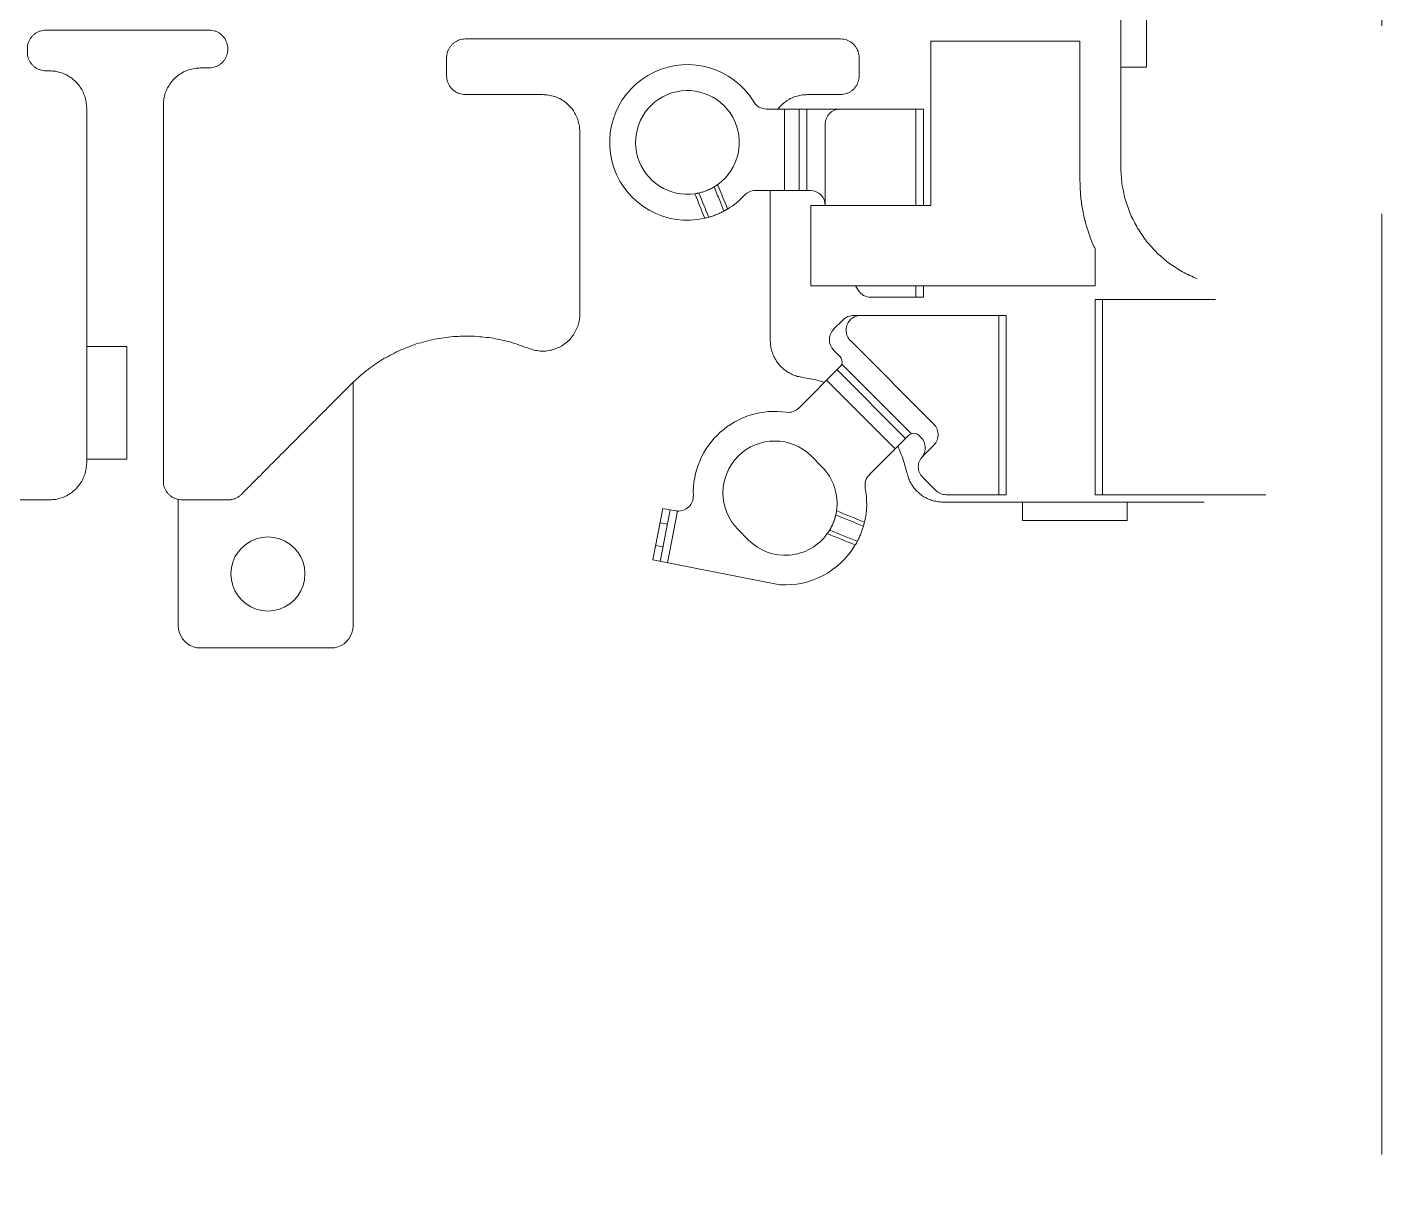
# Model space of a CAD drawing. Header units: millimetres. Extents: x 1863 to 2194, y 977 to 1295.
# Drawn here: x 2025.68 to 2043.97, y 1162.76 to 1178.62 of the extents above; entities that cross this region are included whole.
import ezdxf

# ---------------------------------------------------------------- set-up
doc = ezdxf.new("R2010")
doc.units = ezdxf.units.MM
doc.linetypes.add('CENTERX2', pattern=[101.6, 63.5, -12.7, 12.7, -12.7])
doc.layers.add('05 Tray 實際版框', color=220, linetype='Continuous', lineweight=25)
doc.layers.add('2', color=7, linetype='Continuous', true_color=0xffffff)

msp = doc.modelspace()

# ---------------------------------------------------------------- linework, layer by layer
at = {"layer": '05 Tray 實際版框', "linetype": 'CENTERX2', "lineweight": 0, "ltscale": 0.2}
msp.add_line((2043.966, 1257.38), (2043.966, 977.019), dxfattribs=at)
at = {"layer": '2', "color": 35, "linetype": 'Continuous', "lineweight": 18}
for p, q in [((2040.79, 1180.081), (2040.79, 1178.081)), ((2037.876, 1178.43), (2037.876, 1176.214)), ((2040.79, 1178.081), (2040.44, 1178.081)), ((2035.487, 1177.61), (2035.487, 1177.61)), ((2035.658, 1177.514), (2037.776, 1177.514)), ((2035.901, 1176.414), (2035.901, 1177.514)), ((2036.101, 1177.514), (2036.101, 1176.414)), ((2036.201, 1177.514), (2036.201, 1176.414)), ((2037.676, 1176.214), (2037.676, 1177.514)), ((2037.776, 1177.514), (2037.776, 1176.214)), ((2036.451, 1176.214), (2036.451, 1177.314)), ((2036.251, 1176.414), (2035.507, 1176.414)), ((2037.876, 1176.214), (2036.259, 1176.214)), ((2036.859, 1175.129), (2036.897, 1175.068)), ((2037.676, 1174.974), (2037.676, 1175.129)), ((2037.776, 1175.129), (2037.776, 1174.974)), ((2037.776, 1174.974), (2037.067, 1174.974)), ((2040.094, 1172.308), (2040.094, 1174.943)), ((2040.094, 1174.943), (2041.719, 1174.943)), ((2040.194, 1174.943), (2040.194, 1172.308)), ((2036.835, 1174.729), (2038.893, 1174.729)), ((2038.793, 1172.308), (2038.793, 1174.729)), ((2038.893, 1174.729), (2038.893, 1172.308)), ((2036.693, 1174.67), (2036.565, 1174.543)), ((2036.507, 1174.401), (2036.507, 1174.401)), ((2037.919, 1173.26), (2036.791, 1174.388)), ((2026.481, 1174.311), (2027.021, 1174.311)), ((2027.021, 1174.311), (2027.021, 1172.789)), ((2036.565, 1174.26), (2036.65, 1174.175)), ((2036.095, 1173.478), (2036.65, 1174.034)), ((2036.611, 1173.994), (2037.537, 1173.068)), ((2036.674, 1174.072), (2037.616, 1173.131)), ((2030.078, 1173.825), (2030.078, 1170.539)), ((2037.396, 1172.927), (2036.47, 1173.853)), ((2037.577, 1173.107), (2037.046, 1172.577)), ((2037.718, 1173.107), (2037.743, 1173.082)), ((2037.919, 1172.978), (2037.766, 1172.825)), ((2027.021, 1172.789), (2026.481, 1172.789)), ((2036.265, 1172.828), (2036.406, 1172.686)), ((2037.943, 1172.366), (2037.766, 1172.543)), ((2027.718, 1170.539), (2027.718, 1172.244)), ((2038.893, 1172.308), (2038.084, 1172.308)), ((2039.114, 1171.958), (2039.114, 1172.207)), ((2042.399, 1172.308), (2040.094, 1172.308)), ((2040.528, 1172.207), (2040.528, 1171.958)), ((2034.124, 1171.427), (2034.259, 1172.124)), ((2034.357, 1172.105), (2034.222, 1171.408)), ((2034.432, 1172.09), (2034.259, 1172.124)), ((2034.456, 1172.087), (2034.32, 1171.389)), ((2034.319, 1171.909), (2034.221, 1171.928)), ((2035.416, 1171.696), (2035.275, 1171.838)), ((2040.528, 1171.958), (2039.114, 1171.958)), ((2028.632, 1171.642), (2028.574, 1171.592)), ((2028.698, 1171.682), (2028.632, 1171.642)), ((2028.77, 1171.712), (2028.698, 1171.682)), ((2028.847, 1171.731), (2028.77, 1171.712)), ((2028.928, 1171.738), (2028.847, 1171.731)), ((2029.009, 1171.731), (2028.928, 1171.738)), ((2029.086, 1171.712), (2029.009, 1171.731)), ((2029.158, 1171.682), (2029.086, 1171.712)), ((2029.223, 1171.642), (2029.158, 1171.682)), ((2029.281, 1171.592), (2029.223, 1171.642)), ((2034.162, 1171.623), (2034.26, 1171.604)), ((2028.483, 1171.468), (2028.453, 1171.397)), ((2028.524, 1171.533), (2028.483, 1171.468)), ((2028.574, 1171.592), (2028.524, 1171.533)), ((2029.331, 1171.533), (2029.281, 1171.592)), ((2029.372, 1171.468), (2029.331, 1171.533)), ((2029.402, 1171.397), (2029.372, 1171.468)), ((2035.84, 1171.093), (2034.124, 1171.427)), ((2028.434, 1171.32), (2028.427, 1171.239)), ((2028.453, 1171.397), (2028.434, 1171.32)), ((2029.421, 1171.32), (2029.402, 1171.397)), ((2029.428, 1171.239), (2029.421, 1171.32)), ((2028.427, 1171.239), (2028.434, 1171.158)), ((2028.434, 1171.158), (2028.453, 1171.081)), ((2028.453, 1171.081), (2028.483, 1171.009)), ((2029.372, 1171.009), (2029.402, 1171.081)), ((2029.402, 1171.081), (2029.421, 1171.158)), ((2029.421, 1171.158), (2029.428, 1171.239)), ((2028.483, 1171.009), (2028.524, 1170.943)), ((2028.524, 1170.943), (2028.574, 1170.885)), ((2028.574, 1170.885), (2028.632, 1170.835)), ((2029.223, 1170.835), (2029.281, 1170.885)), ((2029.281, 1170.885), (2029.331, 1170.943)), ((2029.331, 1170.943), (2029.372, 1171.009)), ((2028.632, 1170.835), (2028.698, 1170.794)), ((2028.698, 1170.794), (2028.77, 1170.764)), ((2028.77, 1170.764), (2028.847, 1170.745)), ((2028.847, 1170.745), (2028.928, 1170.738)), ((2028.928, 1170.738), (2029.009, 1170.745)), ((2029.009, 1170.745), (2029.086, 1170.764)), ((2029.086, 1170.764), (2029.158, 1170.794)), ((2029.158, 1170.794), (2029.223, 1170.835)), ((2027.722, 1170.49), (2027.718, 1170.539)), ((2030.078, 1170.539), (2030.074, 1170.49)), ((2027.733, 1170.444), (2027.722, 1170.49)), ((2027.752, 1170.401), (2027.733, 1170.444)), ((2027.776, 1170.362), (2027.752, 1170.401)), ((2027.806, 1170.327), (2027.776, 1170.362)), ((2030.02, 1170.362), (2029.99, 1170.327)), ((2030.044, 1170.401), (2030.02, 1170.362)), ((2030.062, 1170.444), (2030.044, 1170.401)), ((2030.074, 1170.49), (2030.062, 1170.444)), ((2027.841, 1170.297), (2027.806, 1170.327)), ((2027.88, 1170.272), (2027.841, 1170.297)), ((2027.923, 1170.254), (2027.88, 1170.272)), ((2027.97, 1170.243), (2027.923, 1170.254)), ((2028.018, 1170.239), (2027.97, 1170.243)), ((2029.779, 1170.239), (2028.018, 1170.239)), ((2029.827, 1170.243), (2029.779, 1170.239)), ((2029.873, 1170.254), (2029.827, 1170.243)), ((2029.915, 1170.272), (2029.873, 1170.254)), ((2029.955, 1170.297), (2029.915, 1170.272)), ((2029.99, 1170.327), (2029.955, 1170.297))]:
    msp.add_line(p, q, dxfattribs=at)
for centre, radius, start, end in [((2034.591, 1177.064), 1.05, 31.3323, 282.913), ((2034.591, 1177.064), 0.7, 305.7037, 196.2957), ((2035.658, 1177.714), 0.2, 211.3323, 270), ((2036.651, 1177.314), 0.2, 90, 180), ((2034.591, 1177.064), 0.7, 196.2957, 278.2962), ((2035.507, 1176.214), 0.2, 89.9987, 137.1564), ((2036.251, 1176.214), 0.2, 0, 90), ((2034.591, 1177.064), 1.05, 301.087, 317.1564), ((2037.067, 1175.174), 0.2, 211.9264, 270), ((2036.835, 1174.529), 0.2, 90, 135), ((2036.933, 1174.529), 0.2, 90, 225), ((2036.707, 1174.401), 0.2, 135, 225), ((2036.58, 1174.104), 0.1, 341.4208, 45), ((2035.953, 1173.62), 0.2, 261.869, 315), ((2035.77, 1172.333), 1.1, 81.8701, 182.0234), ((2037.777, 1173.119), 0.2, 315, 45), ((2037.647, 1173.037), 0.1, 45, 108.5792), ((2037.601, 1172.941), 0.2, 320.0198, 45), ((2035.77, 1172.333), 0.7, 45, 225), ((2037.908, 1172.684), 0.2, 134.9992, 225), ((2035.911, 1172.191), 0.7, 351.7038, 45), ((2037.188, 1172.436), 0.2, 135, 190.8385), ((2035.911, 1172.191), 1.1, 346.6707, 10.8376), ((2038.084, 1172.508), 0.2, 225, 270), ((2034.47, 1172.287), 0.2, 265.7936, 2.022), ((2035.911, 1172.191), 0.7, 225, 324.2962), ((2035.911, 1172.191), 1.1, 266.2892, 329.3293)]:
    msp.add_arc(centre, radius, start, end, dxfattribs=at)
for points, degree in [([(2040.44, 1176.732), (2040.44, 1180.33)], 1), ([(2025.816, 1178.553), (2025.828, 1178.558), (2025.84, 1178.563), (2025.852, 1178.568)], 3), ([(2025.852, 1178.568), (2025.864, 1178.571), (2025.877, 1178.574), (2025.89, 1178.577)], 3), ([(2025.89, 1178.577), (2025.903, 1178.578), (2025.917, 1178.579), (2025.93, 1178.58)], 3), ([(2025.93, 1178.58), (2028.137, 1178.58)], 1), ([(2028.137, 1178.58), (2028.15, 1178.579), (2028.163, 1178.578), (2028.177, 1178.577)], 3), ([(2028.177, 1178.577), (2028.19, 1178.574), (2028.203, 1178.571), (2028.215, 1178.568)], 3), ([(2028.215, 1178.568), (2028.227, 1178.563), (2028.239, 1178.558), (2028.251, 1178.553)], 3), ([(2025.684, 1178.371), (2025.687, 1178.384), (2025.69, 1178.397), (2025.693, 1178.409)], 3), ([(2025.693, 1178.409), (2025.698, 1178.421), (2025.703, 1178.433), (2025.708, 1178.445)], 3), ([(2025.708, 1178.445), (2025.715, 1178.456), (2025.722, 1178.467), (2025.729, 1178.478)], 3), ([(2025.729, 1178.478), (2025.737, 1178.488), (2025.746, 1178.498), (2025.754, 1178.507)], 3), ([(2025.754, 1178.507), (2025.764, 1178.516), (2025.773, 1178.524), (2025.783, 1178.532)], 3), ([(2025.783, 1178.532), (2025.794, 1178.539), (2025.805, 1178.546), (2025.816, 1178.553)], 3), ([(2028.251, 1178.553), (2028.262, 1178.546), (2028.273, 1178.539), (2028.284, 1178.532)], 3), ([(2028.284, 1178.532), (2028.294, 1178.524), (2028.303, 1178.516), (2028.313, 1178.507)], 3), ([(2028.313, 1178.507), (2028.321, 1178.498), (2028.33, 1178.488), (2028.338, 1178.478)], 3), ([(2028.338, 1178.478), (2028.345, 1178.467), (2028.352, 1178.456), (2028.358, 1178.445)], 3), ([(2028.358, 1178.445), (2028.363, 1178.433), (2028.368, 1178.421), (2028.374, 1178.409)], 3), ([(2028.374, 1178.409), (2028.377, 1178.397), (2028.38, 1178.384), (2028.383, 1178.371)], 3), ([(2031.389, 1178.358), (2031.397, 1178.368), (2031.405, 1178.378), (2031.414, 1178.387)], 3), ([(2031.414, 1178.387), (2031.423, 1178.396), (2031.433, 1178.404), (2031.443, 1178.412)], 3), ([(2031.443, 1178.412), (2031.454, 1178.419), (2031.465, 1178.426), (2031.476, 1178.433)], 3), ([(2031.476, 1178.433), (2031.488, 1178.438), (2031.499, 1178.443), (2031.511, 1178.448)], 3), ([(2031.511, 1178.448), (2031.524, 1178.451), (2031.537, 1178.454), (2031.55, 1178.457)], 3), ([(2031.55, 1178.457), (2031.563, 1178.458), (2031.577, 1178.459), (2031.59, 1178.461)], 3), ([(2031.59, 1178.461), (2036.659, 1178.461)], 1), ([(2036.659, 1178.461), (2036.673, 1178.459), (2036.686, 1178.458), (2036.7, 1178.457)], 3), ([(2036.7, 1178.457), (2036.712, 1178.454), (2036.725, 1178.451), (2036.738, 1178.448)], 3), ([(2036.738, 1178.448), (2036.75, 1178.443), (2036.762, 1178.438), (2036.774, 1178.433)], 3), ([(2036.774, 1178.433), (2036.785, 1178.426), (2036.796, 1178.419), (2036.807, 1178.412)], 3), ([(2036.807, 1178.412), (2036.816, 1178.404), (2036.826, 1178.396), (2036.836, 1178.387)], 3), ([(2036.836, 1178.387), (2036.844, 1178.378), (2036.852, 1178.368), (2036.861, 1178.358)], 3), ([(2039.89, 1178.43), (2037.876, 1178.43)], 1), ([(2039.89, 1176.544), (2039.89, 1178.43)], 1), ([(2025.681, 1178.33), (2025.682, 1178.344), (2025.683, 1178.357), (2025.684, 1178.371)], 3), ([(2025.681, 1178.28), (2025.681, 1178.33)], 1), ([(2025.684, 1178.24), (2025.683, 1178.253), (2025.682, 1178.267), (2025.681, 1178.28)], 3), ([(2025.693, 1178.201), (2025.69, 1178.214), (2025.687, 1178.227), (2025.684, 1178.24)], 3), ([(2025.708, 1178.166), (2025.703, 1178.177), (2025.698, 1178.189), (2025.693, 1178.201)], 3), ([(2028.358, 1178.206), (2028.352, 1178.195), (2028.345, 1178.184), (2028.338, 1178.173)], 3), ([(2028.374, 1178.241), (2028.368, 1178.229), (2028.363, 1178.218), (2028.358, 1178.206)], 3), ([(2028.383, 1178.28), (2028.38, 1178.267), (2028.377, 1178.254), (2028.374, 1178.241)], 3), ([(2028.383, 1178.371), (2028.384, 1178.357), (2028.385, 1178.344), (2028.386, 1178.33)], 3), ([(2028.386, 1178.321), (2028.385, 1178.307), (2028.384, 1178.293), (2028.383, 1178.28)], 3), ([(2028.386, 1178.33), (2028.386, 1178.321)], 1), ([(2031.34, 1178.211), (2031.342, 1178.224), (2031.343, 1178.238), (2031.344, 1178.251)], 3), ([(2031.34, 1178.21), (2031.34, 1178.21), (2031.34, 1178.21), (2031.34, 1178.211)], 3), ([(2031.34, 1177.961), (2031.34, 1178.21)], 1), ([(2031.344, 1178.251), (2031.347, 1178.264), (2031.35, 1178.277), (2031.353, 1178.29)], 3), ([(2031.353, 1178.29), (2031.358, 1178.301), (2031.363, 1178.313), (2031.368, 1178.325)], 3), ([(2031.368, 1178.325), (2031.375, 1178.336), (2031.382, 1178.347), (2031.389, 1178.358)], 3), ([(2036.861, 1178.358), (2036.868, 1178.347), (2036.874, 1178.336), (2036.881, 1178.325)], 3), ([(2036.881, 1178.325), (2036.886, 1178.313), (2036.891, 1178.301), (2036.896, 1178.29)], 3), ([(2036.896, 1178.29), (2036.899, 1178.277), (2036.903, 1178.264), (2036.906, 1178.251)], 3), ([(2036.906, 1178.251), (2036.907, 1178.238), (2036.908, 1178.224), (2036.909, 1178.211)], 3), ([(2036.909, 1178.211), (2036.909, 1177.961)], 1), ([(2025.729, 1178.133), (2025.722, 1178.144), (2025.715, 1178.155), (2025.708, 1178.166)], 3), ([(2025.754, 1178.104), (2025.746, 1178.113), (2025.737, 1178.123), (2025.729, 1178.133)], 3), ([(2025.783, 1178.079), (2025.773, 1178.087), (2025.764, 1178.095), (2025.754, 1178.104)], 3), ([(2025.816, 1178.058), (2025.805, 1178.065), (2025.794, 1178.072), (2025.783, 1178.079)], 3), ([(2025.852, 1178.043), (2025.84, 1178.048), (2025.828, 1178.053), (2025.816, 1178.058)], 3), ([(2025.89, 1178.034), (2025.877, 1178.037), (2025.864, 1178.04), (2025.852, 1178.043)], 3), ([(2025.93, 1178.03), (2025.917, 1178.031), (2025.903, 1178.033), (2025.89, 1178.034)], 3), ([(2025.98, 1178.03), (2025.93, 1178.03)], 1), ([(2026.062, 1178.024), (2026.035, 1178.026), (2026.007, 1178.028), (2025.98, 1178.03)], 3), ([(2026.139, 1178.005), (2026.113, 1178.011), (2026.087, 1178.018), (2026.062, 1178.024)], 3), ([(2027.787, 1178.015), (2027.765, 1178.001), (2027.744, 1177.988), (2027.722, 1177.974)], 3), ([(2027.859, 1178.045), (2027.835, 1178.035), (2027.811, 1178.025), (2027.787, 1178.015)], 3), ([(2027.936, 1178.064), (2027.91, 1178.058), (2027.885, 1178.051), (2027.859, 1178.045)], 3), ([(2028.017, 1178.07), (2027.99, 1178.068), (2027.963, 1178.066), (2027.936, 1178.064)], 3), ([(2028.137, 1178.07), (2028.017, 1178.07)], 1), ([(2028.177, 1178.074), (2028.163, 1178.073), (2028.15, 1178.072), (2028.137, 1178.07)], 3), ([(2028.215, 1178.083), (2028.203, 1178.08), (2028.19, 1178.077), (2028.177, 1178.074)], 3), ([(2028.251, 1178.098), (2028.239, 1178.093), (2028.227, 1178.088), (2028.215, 1178.083)], 3), ([(2028.284, 1178.119), (2028.273, 1178.112), (2028.262, 1178.105), (2028.251, 1178.098)], 3), ([(2028.313, 1178.144), (2028.303, 1178.135), (2028.294, 1178.127), (2028.284, 1178.119)], 3), ([(2028.338, 1178.173), (2028.33, 1178.163), (2028.321, 1178.153), (2028.313, 1178.144)], 3), ([(2026.211, 1177.975), (2026.187, 1177.985), (2026.163, 1177.995), (2026.139, 1178.005)], 3), ([(2026.276, 1177.934), (2026.254, 1177.947), (2026.232, 1177.961), (2026.211, 1177.975)], 3), ([(2026.334, 1177.884), (2026.315, 1177.901), (2026.296, 1177.917), (2026.276, 1177.934)], 3), ([(2026.384, 1177.826), (2026.368, 1177.845), (2026.351, 1177.865), (2026.334, 1177.884)], 3), ([(2027.613, 1177.866), (2027.6, 1177.844), (2027.586, 1177.822), (2027.573, 1177.8)], 3), ([(2027.663, 1177.924), (2027.647, 1177.905), (2027.63, 1177.885), (2027.613, 1177.866)], 3), ([(2027.722, 1177.974), (2027.702, 1177.957), (2027.683, 1177.941), (2027.663, 1177.924)], 3), ([(2031.344, 1177.92), (2031.343, 1177.933), (2031.342, 1177.947), (2031.34, 1177.961)], 3), ([(2031.353, 1177.881), (2031.35, 1177.894), (2031.347, 1177.907), (2031.344, 1177.92)], 3), ([(2031.368, 1177.846), (2031.363, 1177.857), (2031.358, 1177.869), (2031.353, 1177.881)], 3), ([(2031.389, 1177.813), (2031.382, 1177.824), (2031.375, 1177.835), (2031.368, 1177.846)], 3), ([(2036.881, 1177.846), (2036.874, 1177.835), (2036.868, 1177.824), (2036.861, 1177.813)], 3), ([(2036.896, 1177.881), (2036.891, 1177.869), (2036.886, 1177.857), (2036.881, 1177.846)], 3), ([(2036.906, 1177.92), (2036.903, 1177.907), (2036.899, 1177.894), (2036.896, 1177.881)], 3), ([(2036.909, 1177.961), (2036.908, 1177.947), (2036.907, 1177.933), (2036.906, 1177.92)], 3), ([(2026.425, 1177.76), (2026.411, 1177.782), (2026.398, 1177.804), (2026.384, 1177.826)], 3), ([(2026.455, 1177.688), (2026.445, 1177.712), (2026.435, 1177.736), (2026.425, 1177.76)], 3), ([(2026.474, 1177.611), (2026.468, 1177.637), (2026.461, 1177.663), (2026.455, 1177.688)], 3), ([(2027.523, 1177.652), (2027.521, 1177.625), (2027.519, 1177.597), (2027.517, 1177.57)], 3), ([(2027.542, 1177.728), (2027.536, 1177.703), (2027.53, 1177.677), (2027.523, 1177.652)], 3), ([(2027.573, 1177.8), (2027.563, 1177.776), (2027.552, 1177.752), (2027.542, 1177.728)], 3), ([(2031.414, 1177.784), (2031.405, 1177.793), (2031.397, 1177.803), (2031.389, 1177.813)], 3), ([(2031.443, 1177.759), (2031.433, 1177.767), (2031.423, 1177.775), (2031.414, 1177.784)], 3), ([(2031.476, 1177.738), (2031.465, 1177.745), (2031.454, 1177.752), (2031.443, 1177.759)], 3), ([(2031.511, 1177.723), (2031.499, 1177.728), (2031.488, 1177.733), (2031.476, 1177.738)], 3), ([(2031.55, 1177.714), (2031.537, 1177.717), (2031.524, 1177.72), (2031.511, 1177.723)], 3), ([(2031.59, 1177.71), (2031.577, 1177.712), (2031.563, 1177.713), (2031.55, 1177.714)], 3), ([(2032.638, 1177.71), (2031.59, 1177.71)], 1), ([(2032.719, 1177.704), (2032.692, 1177.706), (2032.665, 1177.708), (2032.638, 1177.71)], 3), ([(2032.796, 1177.685), (2032.77, 1177.691), (2032.745, 1177.698), (2032.719, 1177.704)], 3), ([(2032.868, 1177.655), (2032.844, 1177.665), (2032.82, 1177.675), (2032.796, 1177.685)], 3), ([(2032.934, 1177.614), (2032.912, 1177.628), (2032.89, 1177.641), (2032.868, 1177.655)], 3), ([(2035.979, 1177.655), (2035.957, 1177.641), (2035.936, 1177.628), (2035.914, 1177.614)], 3), ([(2036.051, 1177.685), (2036.027, 1177.675), (2036.003, 1177.665), (2035.979, 1177.655)], 3), ([(2036.128, 1177.704), (2036.103, 1177.698), (2036.077, 1177.691), (2036.051, 1177.685)], 3), ([(2036.21, 1177.71), (2036.183, 1177.708), (2036.155, 1177.706), (2036.128, 1177.704)], 3), ([(2036.659, 1177.71), (2036.21, 1177.71)], 1), ([(2036.7, 1177.714), (2036.686, 1177.713), (2036.673, 1177.712), (2036.659, 1177.71)], 3), ([(2036.738, 1177.723), (2036.725, 1177.72), (2036.712, 1177.717), (2036.7, 1177.714)], 3), ([(2036.774, 1177.738), (2036.762, 1177.733), (2036.75, 1177.728), (2036.738, 1177.723)], 3), ([(2036.807, 1177.759), (2036.796, 1177.752), (2036.785, 1177.745), (2036.774, 1177.738)], 3), ([(2036.836, 1177.784), (2036.826, 1177.775), (2036.816, 1177.767), (2036.807, 1177.759)], 3), ([(2036.861, 1177.813), (2036.852, 1177.803), (2036.844, 1177.793), (2036.836, 1177.784)], 3), ([(2026.481, 1177.53), (2026.478, 1177.557), (2026.476, 1177.584), (2026.474, 1177.611)], 3), ([(2026.481, 1172.739), (2026.481, 1177.53)], 1), ([(2027.517, 1177.57), (2027.517, 1172.489)], 1), ([(2032.992, 1177.564), (2032.972, 1177.581), (2032.953, 1177.597), (2032.934, 1177.614)], 3), ([(2033.042, 1177.506), (2033.025, 1177.525), (2033.008, 1177.545), (2032.992, 1177.564)], 3), ([(2033.082, 1177.44), (2033.069, 1177.462), (2033.055, 1177.484), (2033.042, 1177.506)], 3), ([(2035.855, 1177.564), (2035.841, 1177.547), (2035.827, 1177.53), (2035.812, 1177.514)], 3), ([(2035.914, 1177.614), (2035.894, 1177.597), (2035.875, 1177.581), (2035.855, 1177.564)], 3), ([(2033.113, 1177.368), (2033.103, 1177.392), (2033.093, 1177.416), (2033.082, 1177.44)], 3), ([(2033.132, 1177.292), (2033.125, 1177.317), (2033.119, 1177.343), (2033.113, 1177.368)], 3), ([(2033.138, 1177.21), (2033.136, 1177.237), (2033.134, 1177.265), (2033.132, 1177.292)], 3), ([(2033.138, 1174.747), (2033.138, 1177.21)], 1), ([(2040.455, 1176.51), (2040.45, 1176.584), (2040.445, 1176.658), (2040.44, 1176.732)], 3), ([(2034.692, 1176.371), (2034.736, 1176.261), (2034.781, 1176.15), (2034.825, 1176.04)], 3), ([(2034.747, 1176.381), (2034.791, 1176.272), (2034.835, 1176.163), (2034.879, 1176.054)], 3), ([(2034.999, 1176.495), (2035.044, 1176.385), (2035.088, 1176.275), (2035.133, 1176.164)], 3), ([(2035.709, 1176.414), (2035.709, 1174.387)], 1), ([(2039.892, 1176.449), (2039.892, 1176.481), (2039.891, 1176.512), (2039.89, 1176.544)], 3), ([(2039.898, 1176.354), (2039.896, 1176.386), (2039.894, 1176.418), (2039.892, 1176.449)], 3), ([(2040.499, 1176.297), (2040.484, 1176.368), (2040.469, 1176.439), (2040.455, 1176.51)], 3), ([(2036.259, 1176.214), (2036.259, 1175.129)], 1), ([(2039.909, 1176.26), (2039.905, 1176.292), (2039.902, 1176.323), (2039.898, 1176.354)], 3), ([(2039.923, 1176.167), (2039.918, 1176.198), (2039.914, 1176.229), (2039.909, 1176.26)], 3), ([(2040.571, 1176.094), (2040.547, 1176.162), (2040.523, 1176.229), (2040.499, 1176.297)], 3), ([(2034.825, 1176.04), (2034.844, 1176.045), (2034.863, 1176.05), (2034.879, 1176.054)], 3), ([(2035.084, 1176.137), (2035.099, 1176.145), (2035.116, 1176.154), (2035.133, 1176.164)], 3), ([(2039.942, 1176.074), (2039.936, 1176.105), (2039.929, 1176.136), (2039.923, 1176.167)], 3), ([(2039.964, 1175.982), (2039.957, 1176.013), (2039.949, 1176.044), (2039.942, 1176.074)], 3), ([(2040.668, 1175.904), (2040.636, 1175.967), (2040.603, 1176.03), (2040.571, 1176.094)], 3), ([(2039.991, 1175.891), (2039.982, 1175.922), (2039.973, 1175.952), (2039.964, 1175.982)], 3), ([(2040.021, 1175.802), (2040.011, 1175.832), (2040.001, 1175.862), (2039.991, 1175.891)], 3), ([(2040.789, 1175.728), (2040.749, 1175.787), (2040.708, 1175.845), (2040.668, 1175.904)], 3), ([(2040.056, 1175.713), (2040.044, 1175.743), (2040.033, 1175.772), (2040.021, 1175.802)], 3), ([(2040.094, 1175.626), (2040.081, 1175.655), (2040.068, 1175.684), (2040.056, 1175.713)], 3), ([(2040.932, 1175.57), (2040.884, 1175.623), (2040.836, 1175.675), (2040.789, 1175.728)], 3), ([(2040.094, 1175.129), (2040.094, 1175.626)], 1), ([(2041.094, 1175.432), (2041.04, 1175.478), (2040.986, 1175.524), (2040.932, 1175.57)], 3), ([(2041.275, 1175.315), (2041.215, 1175.354), (2041.155, 1175.393), (2041.094, 1175.432)], 3), ([(2041.473, 1175.222), (2041.407, 1175.253), (2041.341, 1175.284), (2041.275, 1175.315)], 3), ([(2036.259, 1175.129), (2040.094, 1175.129)], 1), ([(2033.137, 1174.707), (2033.137, 1174.714), (2033.137, 1174.72), (2033.138, 1174.727)], 3), ([(2033.138, 1174.727), (2033.138, 1174.734), (2033.138, 1174.74), (2033.138, 1174.747)], 3), ([(2033.063, 1174.483), (2033.075, 1174.507), (2033.087, 1174.531), (2033.1, 1174.555)], 3), ([(2033.1, 1174.555), (2033.102, 1174.561), (2033.105, 1174.567), (2033.107, 1174.574)], 3), ([(2033.107, 1174.574), (2033.109, 1174.58), (2033.111, 1174.586), (2033.114, 1174.592)], 3), ([(2033.114, 1174.592), (2033.115, 1174.598), (2033.117, 1174.605), (2033.119, 1174.611)], 3), ([(2033.119, 1174.611), (2033.121, 1174.617), (2033.123, 1174.624), (2033.124, 1174.63)], 3), ([(2033.124, 1174.63), (2033.126, 1174.636), (2033.127, 1174.643), (2033.129, 1174.649)], 3), ([(2033.129, 1174.649), (2033.13, 1174.656), (2033.131, 1174.662), (2033.132, 1174.668)], 3), ([(2033.132, 1174.668), (2033.133, 1174.675), (2033.134, 1174.681), (2033.135, 1174.688)], 3), ([(2033.135, 1174.688), (2033.135, 1174.694), (2033.136, 1174.701), (2033.137, 1174.707)], 3), ([(2030.931, 1174.344), (2031.014, 1174.366), (2031.096, 1174.387), (2031.178, 1174.409)], 3), ([(2031.178, 1174.409), (2031.262, 1174.421), (2031.346, 1174.433), (2031.431, 1174.444)], 3), ([(2031.431, 1174.444), (2031.516, 1174.446), (2031.601, 1174.448), (2031.686, 1174.45)], 3), ([(2031.686, 1174.45), (2031.772, 1174.442), (2031.857, 1174.434), (2031.943, 1174.426)], 3), ([(2031.943, 1174.426), (2032.028, 1174.408), (2032.112, 1174.389), (2032.197, 1174.371)], 3), ([(2032.197, 1174.371), (2032.28, 1174.342), (2032.364, 1174.314), (2032.447, 1174.285)], 3), ([(2032.898, 1174.319), (2032.919, 1174.334), (2032.939, 1174.349), (2032.96, 1174.364)], 3), ([(2032.96, 1174.364), (2032.979, 1174.383), (2032.997, 1174.401), (2033.016, 1174.419)], 3), ([(2033.016, 1174.419), (2033.031, 1174.44), (2033.047, 1174.462), (2033.063, 1174.483)], 3), ([(2035.709, 1174.387), (2035.711, 1174.362), (2035.713, 1174.337), (2035.715, 1174.313)], 3), ([(2030.466, 1174.13), (2030.542, 1174.171), (2030.617, 1174.211), (2030.693, 1174.251)], 3), ([(2030.693, 1174.251), (2030.772, 1174.282), (2030.852, 1174.313), (2030.931, 1174.344)], 3), ([(2032.447, 1174.285), (2032.473, 1174.276), (2032.498, 1174.268), (2032.524, 1174.26)], 3), ([(2032.524, 1174.26), (2032.55, 1174.256), (2032.576, 1174.252), (2032.602, 1174.248)], 3), ([(2032.602, 1174.248), (2032.628, 1174.248), (2032.654, 1174.248), (2032.68, 1174.248)], 3), ([(2032.68, 1174.248), (2032.706, 1174.253), (2032.731, 1174.257), (2032.756, 1174.261)], 3), ([(2032.756, 1174.261), (2032.781, 1174.269), (2032.805, 1174.277), (2032.829, 1174.285)], 3), ([(2032.829, 1174.285), (2032.852, 1174.296), (2032.875, 1174.308), (2032.898, 1174.319)], 3), ([(2035.715, 1174.313), (2035.72, 1174.289), (2035.726, 1174.265), (2035.731, 1174.242)], 3), ([(2035.731, 1174.242), (2035.74, 1174.219), (2035.748, 1174.197), (2035.757, 1174.175)], 3), ([(2035.757, 1174.175), (2035.768, 1174.154), (2035.78, 1174.133), (2035.792, 1174.112)], 3), ([(2030.253, 1173.982), (2030.324, 1174.031), (2030.395, 1174.081), (2030.466, 1174.13)], 3), ([(2035.792, 1174.112), (2035.806, 1174.094), (2035.82, 1174.075), (2035.835, 1174.056)], 3), ([(2035.835, 1174.056), (2035.852, 1174.04), (2035.868, 1174.023), (2035.885, 1174.006)], 3), ([(2035.885, 1174.006), (2035.904, 1173.992), (2035.923, 1173.978), (2035.943, 1173.964)], 3), ([(2028.57, 1172.313), (2030.056, 1173.806)], 1), ([(2030.056, 1173.806), (2030.122, 1173.865), (2030.187, 1173.923), (2030.253, 1173.982)], 3), ([(2035.943, 1173.964), (2035.964, 1173.953), (2035.985, 1173.942), (2036.006, 1173.93)], 3), ([(2036.006, 1173.93), (2036.029, 1173.922), (2036.052, 1173.914), (2036.074, 1173.906)], 3), ([(2036.074, 1173.906), (2036.099, 1173.901), (2036.123, 1173.896), (2036.147, 1173.891)], 3), ([(2036.147, 1173.891), (2036.215, 1173.878), (2036.284, 1173.865), (2036.352, 1173.852)], 3), ([(2036.352, 1173.852), (2036.381, 1173.843), (2036.411, 1173.833), (2036.44, 1173.824)], 3), ([(2037.431, 1172.962), (2037.453, 1172.908), (2037.476, 1172.855), (2037.498, 1172.802)], 3), ([(2026.474, 1172.658), (2026.476, 1172.685), (2026.478, 1172.712), (2026.481, 1172.739)], 3), ([(2037.498, 1172.802), (2037.517, 1172.735), (2037.536, 1172.669), (2037.555, 1172.602)], 3), ([(2026.425, 1172.509), (2026.435, 1172.533), (2026.445, 1172.557), (2026.455, 1172.581)], 3), ([(2026.455, 1172.581), (2026.461, 1172.607), (2026.468, 1172.632), (2026.474, 1172.658)], 3), ([(2037.555, 1172.602), (2037.561, 1172.58), (2037.568, 1172.557), (2037.574, 1172.535)], 3), ([(2037.574, 1172.535), (2037.584, 1172.514), (2037.593, 1172.493), (2037.602, 1172.473)], 3), ([(2026.276, 1172.335), (2026.296, 1172.352), (2026.315, 1172.369), (2026.334, 1172.385)], 3), ([(2026.334, 1172.385), (2026.351, 1172.405), (2026.368, 1172.424), (2026.384, 1172.444)], 3), ([(2026.384, 1172.444), (2026.398, 1172.465), (2026.411, 1172.487), (2026.425, 1172.509)], 3), ([(2027.517, 1172.489), (2027.518, 1172.475), (2027.519, 1172.462), (2027.52, 1172.448)], 3), ([(2027.52, 1172.448), (2027.523, 1172.435), (2027.526, 1172.423), (2027.529, 1172.41)], 3), ([(2027.529, 1172.41), (2027.535, 1172.398), (2027.54, 1172.386), (2027.545, 1172.374)], 3), ([(2027.545, 1172.374), (2027.551, 1172.363), (2027.558, 1172.352), (2027.565, 1172.341)], 3), ([(2027.565, 1172.341), (2027.573, 1172.331), (2027.582, 1172.322), (2027.59, 1172.312)], 3), ([(2037.602, 1172.473), (2037.614, 1172.453), (2037.626, 1172.434), (2037.638, 1172.415)], 3), ([(2037.638, 1172.415), (2037.652, 1172.398), (2037.667, 1172.381), (2037.681, 1172.364)], 3), ([(2037.681, 1172.364), (2037.697, 1172.349), (2037.713, 1172.333), (2037.73, 1172.318)], 3), ([(2024.122, 1172.239), (2025.98, 1172.239)], 1), ([(2025.98, 1172.239), (2026.007, 1172.241), (2026.035, 1172.243), (2026.062, 1172.245)], 3), ([(2026.062, 1172.245), (2026.087, 1172.252), (2026.113, 1172.258), (2026.139, 1172.264)], 3), ([(2026.139, 1172.264), (2026.163, 1172.274), (2026.187, 1172.285), (2026.211, 1172.295)], 3), ([(2026.211, 1172.295), (2026.232, 1172.308), (2026.254, 1172.322), (2026.276, 1172.335)], 3), ([(2027.59, 1172.312), (2027.6, 1172.304), (2027.61, 1172.295), (2027.619, 1172.287)], 3), ([(2027.619, 1172.287), (2027.63, 1172.28), (2027.641, 1172.273), (2027.652, 1172.267)], 3), ([(2027.652, 1172.267), (2027.664, 1172.262), (2027.676, 1172.257), (2027.688, 1172.252)], 3), ([(2027.688, 1172.252), (2027.701, 1172.248), (2027.714, 1172.245), (2027.727, 1172.242)], 3), ([(2027.727, 1172.242), (2027.74, 1172.241), (2027.754, 1172.24), (2027.767, 1172.239)], 3), ([(2027.767, 1172.239), (2028.394, 1172.239)], 1), ([(2028.394, 1172.239), (2028.4, 1172.239), (2028.407, 1172.239), (2028.413, 1172.24)], 3), ([(2028.413, 1172.24), (2028.42, 1172.24), (2028.426, 1172.241), (2028.433, 1172.242)], 3), ([(2028.433, 1172.242), (2028.439, 1172.243), (2028.446, 1172.245), (2028.452, 1172.246)], 3), ([(2028.452, 1172.246), (2028.458, 1172.248), (2028.465, 1172.249), (2028.471, 1172.251)], 3), ([(2028.471, 1172.251), (2028.477, 1172.253), (2028.483, 1172.256), (2028.489, 1172.258)], 3), ([(2028.489, 1172.258), (2028.495, 1172.261), (2028.501, 1172.264), (2028.507, 1172.266)], 3), ([(2028.507, 1172.266), (2028.513, 1172.269), (2028.518, 1172.273), (2028.524, 1172.276)], 3), ([(2028.524, 1172.276), (2028.529, 1172.28), (2028.535, 1172.283), (2028.54, 1172.287)], 3), ([(2028.54, 1172.287), (2028.545, 1172.291), (2028.55, 1172.295), (2028.556, 1172.299)], 3), ([(2028.556, 1172.299), (2028.56, 1172.304), (2028.565, 1172.308), (2028.57, 1172.313)], 3), ([(2037.73, 1172.318), (2037.748, 1172.306), (2037.766, 1172.293), (2037.784, 1172.28)], 3), ([(2037.784, 1172.28), (2037.804, 1172.27), (2037.824, 1172.259), (2037.844, 1172.249)], 3), ([(2037.844, 1172.249), (2037.865, 1172.242), (2037.886, 1172.234), (2037.907, 1172.226)], 3), ([(2037.907, 1172.226), (2037.93, 1172.222), (2037.952, 1172.217), (2037.974, 1172.212)], 3), ([(2037.974, 1172.212), (2037.997, 1172.211), (2038.02, 1172.209), (2038.044, 1172.207)], 3), ([(2038.044, 1172.207), (2041.568, 1172.207)], 1), ([(2034.432, 1172.09), (2034.44, 1172.089), (2034.448, 1172.088), (2034.456, 1172.087)], 3), ([(2034.456, 1172.087), (2034.448, 1172.088), (2034.44, 1172.089), (2034.432, 1172.09)], 3), ([(2036.967, 1171.884), (2036.843, 1171.934), (2036.718, 1171.984), (2036.593, 1172.035)], 3), ([(2036.604, 1172.09), (2036.73, 1172.039), (2036.856, 1171.988), (2036.981, 1171.938)], 3), ([(2036.511, 1171.83), (2036.635, 1171.779), (2036.76, 1171.729), (2036.884, 1171.679)], 3), ([(2036.981, 1171.938), (2036.977, 1171.918), (2036.972, 1171.9), (2036.967, 1171.884)], 3), ([(2036.857, 1171.63), (2036.731, 1171.681), (2036.605, 1171.732), (2036.479, 1171.783)], 3), ([(2036.857, 1171.63), (2036.867, 1171.647), (2036.877, 1171.664), (2036.884, 1171.679)], 3)]:
    msp.add_open_spline(points, degree=degree, dxfattribs=at)
for points, knots in [([(2034.692, 1176.371), (2034.701, 1176.372), (2034.711, 1176.374), (2034.725, 1176.377), (2034.73, 1176.378), (2034.739, 1176.38), (2034.743, 1176.38), (2034.747, 1176.381)], [0, 0, 0, 0, 0.5, 0.5, 0.75, 0.75, 1, 1, 1, 1]), ([(2034.747, 1176.381), (2034.762, 1176.385), (2034.777, 1176.389), (2034.81, 1176.399), (2034.826, 1176.404), (2034.843, 1176.411)], [0, 0, 0, 0, 0.5, 0.5, 1, 1, 1, 1]), ([(2034.843, 1176.411), (2034.853, 1176.415), (2034.863, 1176.419), (2034.882, 1176.427), (2034.892, 1176.432), (2034.919, 1176.445), (2034.937, 1176.455), (2034.952, 1176.464)], [0, 0, 0, 0, 0.25, 0.25, 0.5, 0.5, 1, 1, 1, 1]), ([(2034.952, 1176.464), (2034.959, 1176.469), (2034.967, 1176.473), (2034.979, 1176.481), (2034.983, 1176.484), (2034.991, 1176.489), (2034.995, 1176.492), (2034.999, 1176.495)], [0, 0, 0, 0, 0.5, 0.5, 0.75, 0.75, 1, 1, 1, 1]), ([(2034.952, 1176.464), (2034.977, 1176.402), (2035.002, 1176.341), (2035.046, 1176.232), (2035.065, 1176.184), (2035.084, 1176.137)], [0, 0, 0, 0, 0.566654, 0.566654, 1, 1, 1, 1]), ([(2035.084, 1176.137), (2035.07, 1176.129), (2035.054, 1176.121), (2035.028, 1176.109), (2035.02, 1176.105), (2035.002, 1176.098), (2034.993, 1176.094), (2034.975, 1176.087), (2034.966, 1176.083), (2034.948, 1176.076), (2034.939, 1176.073), (2034.921, 1176.067), (2034.912, 1176.064), (2034.895, 1176.059), (2034.887, 1176.056), (2034.879, 1176.054)], [0, 0, 0, 0, 0.25, 0.25, 0.375, 0.375, 0.5, 0.5, 0.625, 0.625, 0.75, 0.75, 0.875, 0.875, 1, 1, 1, 1]), ([(2036.674, 1174.072), (2036.672, 1174.065), (2036.668, 1174.058), (2036.66, 1174.044), (2036.655, 1174.039), (2036.65, 1174.034)], [0, 0, 0, 0, 0.5, 0.5, 1, 1, 1, 1]), ([(2036.65, 1174.034), (2036.656, 1174.039), (2036.66, 1174.045), (2036.669, 1174.058), (2036.672, 1174.065), (2036.674, 1174.072)], [0, 0, 0, 0, 0.5, 0.5, 1, 1, 1, 1]), ([(2037.577, 1173.107), (2037.582, 1173.112), (2037.588, 1173.117), (2037.601, 1173.125), (2037.608, 1173.129), (2037.616, 1173.131)], [0, 0, 0, 0, 0.5, 0.5, 1, 1, 1, 1]), ([(2036.511, 1171.83), (2036.519, 1171.844), (2036.528, 1171.859), (2036.54, 1171.885), (2036.545, 1171.893), (2036.553, 1171.911), (2036.556, 1171.92), (2036.564, 1171.938), (2036.567, 1171.947), (2036.574, 1171.965), (2036.577, 1171.974), (2036.582, 1171.992), (2036.585, 1172.001), (2036.589, 1172.018), (2036.592, 1172.027), (2036.593, 1172.035)], [0, 0, 0, 0, 0.25, 0.25, 0.375, 0.375, 0.5, 0.5, 0.625, 0.625, 0.75, 0.75, 0.875, 0.875, 1, 1, 1, 1]), ([(2036.579, 1171.981), (2036.576, 1171.973), (2036.574, 1171.965), (2036.569, 1171.952), (2036.567, 1171.947), (2036.564, 1171.938), (2036.562, 1171.934), (2036.558, 1171.925), (2036.556, 1171.92), (2036.553, 1171.911), (2036.551, 1171.907), (2036.545, 1171.894), (2036.541, 1171.886), (2036.537, 1171.879)], [0, 0, 0, 0, 0.25, 0.25, 0.375, 0.375, 0.5, 0.5, 0.625, 0.625, 0.75, 0.75, 1, 1, 1, 1]), ([(2036.604, 1172.09), (2036.601, 1172.07), (2036.597, 1172.051), (2036.591, 1172.024), (2036.588, 1172.015), (2036.584, 1171.997), (2036.581, 1171.989), (2036.579, 1171.981)], [0, 0, 0, 0, 0.5, 0.5, 0.75, 0.75, 1, 1, 1, 1]), ([(2036.593, 1172.035), (2036.595, 1172.043), (2036.597, 1172.052), (2036.6, 1172.066), (2036.601, 1172.071), (2036.602, 1172.08), (2036.603, 1172.085), (2036.604, 1172.09)], [0, 0, 0, 0, 0.5, 0.5, 0.75, 0.75, 1, 1, 1, 1]), ([(2036.537, 1171.879), (2036.53, 1171.864), (2036.521, 1171.848), (2036.507, 1171.824), (2036.502, 1171.815), (2036.491, 1171.799), (2036.485, 1171.791), (2036.479, 1171.783)], [0, 0, 0, 0, 0.5, 0.5, 0.75, 0.75, 1, 1, 1, 1]), ([(2036.479, 1171.783), (2036.485, 1171.791), (2036.491, 1171.799), (2036.499, 1171.811), (2036.501, 1171.815), (2036.506, 1171.822), (2036.508, 1171.826), (2036.511, 1171.83)], [0, 0, 0, 0, 0.5, 0.5, 0.75, 0.75, 1, 1, 1, 1]), ([(2036.967, 1171.884), (2036.963, 1171.868), (2036.957, 1171.851), (2036.948, 1171.825), (2036.945, 1171.815), (2036.938, 1171.797), (2036.935, 1171.788), (2036.927, 1171.77), (2036.924, 1171.761), (2036.916, 1171.743), (2036.912, 1171.735), (2036.904, 1171.718), (2036.9, 1171.71), (2036.892, 1171.694), (2036.888, 1171.686), (2036.884, 1171.679)], [0, 0, 0, 0, 0.25, 0.25, 0.375, 0.375, 0.5, 0.5, 0.625, 0.625, 0.75, 0.75, 0.875, 0.875, 1, 1, 1, 1])]:
    msp.add_open_spline(points, degree=3, knots=knots, dxfattribs=at)

doc.saveas('drawing.dxf')
